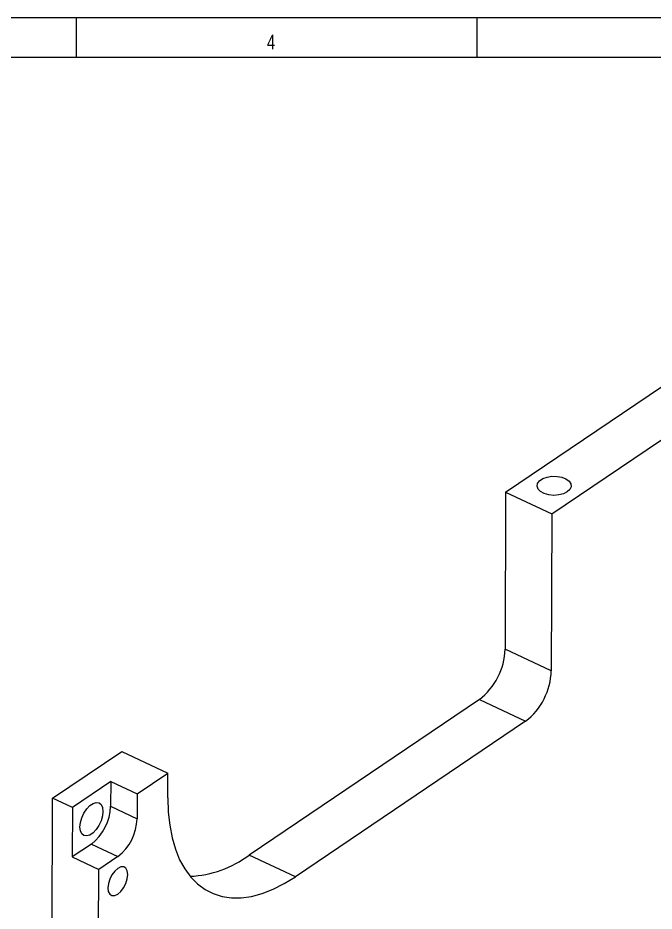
# Model space of a CAD drawing. Header units: millimetres. Extents: x -5 to 1672, y 0 to 1180.
# Drawn here: x 326.3 to 485.2, y 954.7 to 1178 of the extents above; entities that cross this region are included whole.
import ezdxf

# ---------------------------------------------------------------- set-up
doc = ezdxf.new("R2010")
doc.units = ezdxf.units.MM
doc.header["$LTSCALE"] = 2
doc.styles.add('SLDTEXTSTYLE0', font='TXT', dxfattribs={"width": 0.75})

msp = doc.modelspace()

# ---------------------------------------------------------------- linework, layer by layer
at = {"color": 7, "linetype": 'Continuous', "lineweight": 18}
for p, q in [((1672, 1178), (10, 1178)), ((341, 1168), (341, 1178)), ((441, 1178), (441, 1168)), ((1662, 1168.0000007), (19.8441921, 1168.0805368))]:
    msp.add_line(p, q, dxfattribs=at)
at = {"color": 7, "linetype": 'Continuous', "lineweight": 25}
for p, q in [((448.1216312, 1059.3954618), (569.5504806, 1141.5060659)), ((459.6584531, 1053.9751686), (571.5007824, 1129.603335)), ((448.1216312, 1059.3954618), (448.0221477, 1020.1493963)), ((448.1216312, 1059.3954618), (459.6584531, 1053.9751686)), ((459.6584531, 1053.9751686), (459.5589696, 1014.7291031)), ((441.6102118, 1007.5654559), (384.0912831, 968.6709593)), ((453.1470336, 1002.1451627), (395.628105, 963.2506661)), ((335.0010716, 982.9029517), (352.2567502, 994.5713007)), ((352.2567502, 994.5713007), (363.793572, 989.1510075)), ((356.1244135, 983.9650963), (363.793572, 989.1510075)), ((363.7778641, 982.9542603), (363.793572, 989.1510075)), ((349.509969, 987.072731), (339.9234489, 980.5902933)), ((349.509969, 987.072731), (349.494261, 980.8759838)), ((349.509969, 987.072731), (356.1244135, 983.9650963)), ((334.2680352, 693.7214161), (335.0010716, 982.9029517)), ((339.9234489, 980.5902933), (335.0010716, 982.9029517)), ((356.1244135, 983.9650963), (356.1087056, 977.7683491)), ((339.9234489, 980.5902933), (339.892033, 968.1967576)), ((344.685277, 971.4379657), (339.892033, 968.1967576)), ((339.892033, 968.1967576), (346.5064775, 965.0891228)), ((351.2997215, 968.3303309), (346.5064775, 965.0891228)), ((346.3742694, 912.9332499), (346.5064775, 965.0891228))]:
    msp.add_line(p, q, dxfattribs=at)
at = {"color": 8, "linetype": 'Continuous', "lineweight": 18}
for p, q in [((459.5589696, 1014.7291031), (448.0221477, 1020.1493963)), ((441.6102118, 1007.5654559), (453.1470336, 1002.1451627)), ((349.494261, 980.8759838), (356.1087056, 977.7683491)), ((344.685277, 971.4379657), (351.2997215, 968.3303309)), ((395.628105, 963.2506661), (384.0912831, 968.6709593))]:
    msp.add_line(p, q, dxfattribs=at)
at = {"color": 7, "linetype": 'Continuous', "lineweight": 25, "flags": 128}
for points in [[(463.5498004, 1059.4711762), (462.6039727, 1058.998033), (461.4517417, 1058.7033887), (460.1954881, 1058.6134239), (458.9468358, 1058.7361321), (457.8167328, 1059.0606104), (456.9055938, 1059.5580274), (456.2943775, 1060.1841853), (456.0373932, 1060.8834474), (456.157475, 1061.5936811), (456.6439531, 1062.251779), (457.4536018, 1062.7992663), (458.5144804, 1063.1874962), (459.732325, 1063.381973), (460.9989248, 1063.3654163), (462.2017369, 1063.1392975), (463.2338861, 1062.7237081), (464.0036615, 1062.155575), (464.4426651, 1061.4853795), (464.5118896, 1060.7726712), (464.205184, 1060.0807776), (463.5498004, 1059.4711762)], [(363.7778641, 982.9542603), (363.8903355, 979.4359381), (364.2451474, 976.1088428), (364.8395996, 972.9982956), (365.6691679, 970.1279697), (366.7275387, 967.5197099), (368.0066573, 965.1933666), (369.4967887, 963.1666449), (371.1865923, 961.4549691), (373.0632075, 960.0713663), (375.1123521, 959.0263665), (377.318431, 958.3279227), (379.6646546, 957.9813506), (382.1331666, 957.9892877), (384.7051802, 958.3516737), (387.3611209, 959.0657505), (390.0807753, 960.1260837), (392.8434452, 961.5246034), (395.628105, 963.2506661)], [(341.8250386, 975.6900293), (341.9441899, 976.8162996), (342.2866803, 978.0088762), (342.8247634, 979.1711437), (343.5148468, 980.208942), (344.301024, 981.0381949), (345.1196037, 981.5917213), (345.9042694, 981.8246778), (346.5914522, 981.7181915), (347.1254805, 981.2808895), (347.4630907, 980.5481992), (347.5769315, 979.579479), (347.4577802, 978.4532087), (347.1152897, 977.2606321), (346.5772067, 976.0983647), (345.8871233, 975.0605663), (345.1009461, 974.2313134), (344.2823664, 973.677787), (343.4977007, 973.4448306), (342.8105179, 973.5513168), (342.2764895, 973.9886188), (341.9388794, 974.7213091), (341.8250386, 975.6900293)], [(353.7765006, 963.8190532), (353.6570337, 964.7323106), (353.3052791, 965.3911905), (352.7556689, 965.7311972), (352.0620029, 965.7190485), (351.2921818, 965.3559336), (350.5215613, 964.6773966), (349.8255748, 963.7498576), (349.2723506, 962.6641104), (348.9160419, 961.5264357), (348.7915268, 960.4481968), (348.9109937, 959.5349395), (349.2627484, 958.8760595), (349.8123585, 958.5360528), (350.5060246, 958.5482015), (351.2758456, 958.9113165), (352.0464662, 959.5898534), (352.7424526, 960.5173925), (353.2956769, 961.6031396), (353.6519856, 962.7408144), (353.7765006, 963.8190532)]]:
    msp.add_lwpolyline(points, dxfattribs=at)
at = {"color": 7, "linetype": 'Continuous', "lineweight": 25}
for centre, radius, start, end in [((431.4468798, 1020.6695289), 16.5834268, 307.79664493, 358.202645762), ((442.9837017, 1015.2492357), 16.5834268, 307.79664493, 358.202645762), ((337.0627272, 981.2660859), 12.437653, 307.79664493, 358.202645762), ((343.6771718, 978.1584511), 12.437653, 307.79664493, 358.202645762), ((367.993056, 990.2502606), 26.9224658, 272.854485185, 306.723055095)]:
    msp.add_arc(centre, radius, start, end, dxfattribs=at)

# ---------------------------------------------------------------- texts
at = {"color": 7, "linetype": 'Continuous', "lineweight": 0, "insert": (388.5385759, 1173.8306854), "char_height": 3.7041667, "attachment_point": 1, "style": 'SLDTEXTSTYLE0'}
msp.add_mtext('4', dxfattribs=at)

doc.saveas('drawing.dxf')
